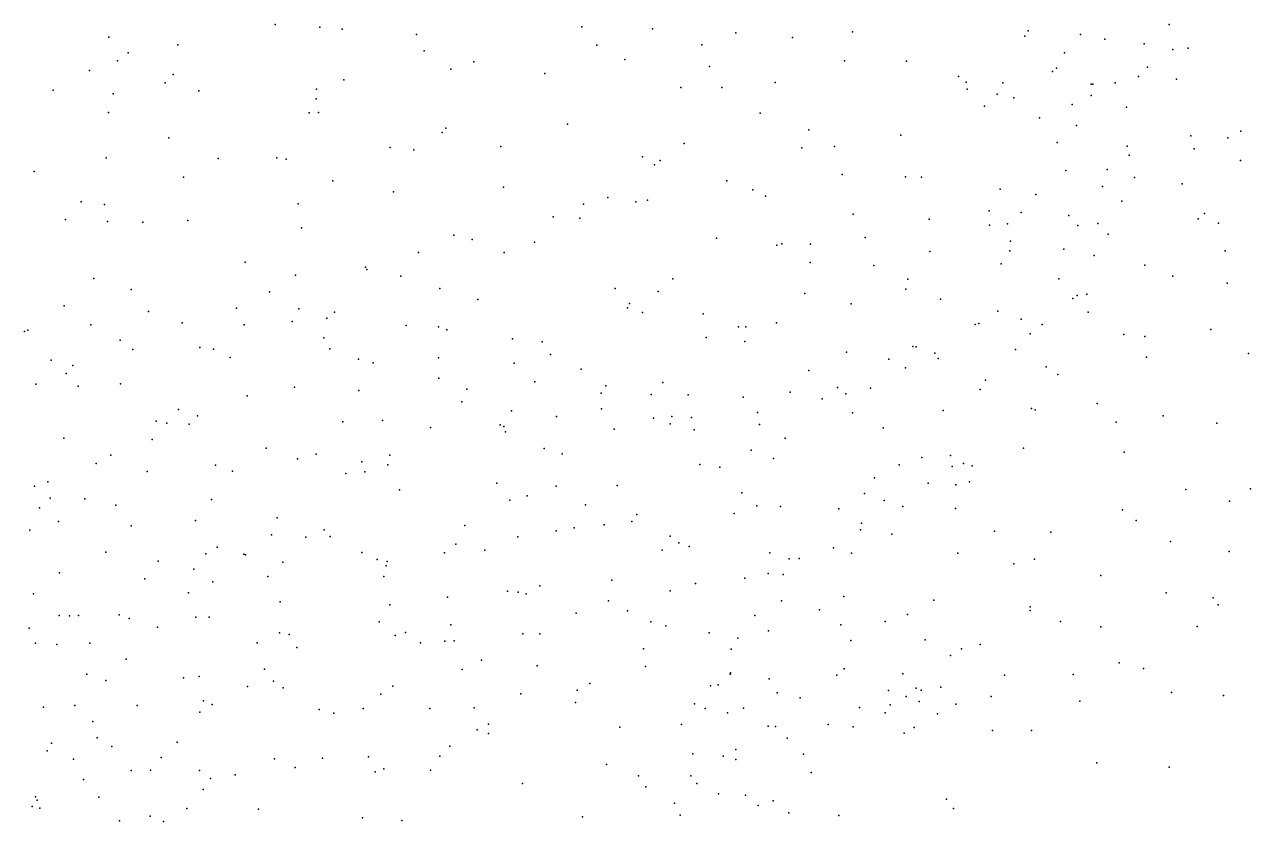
# Model space of a CAD drawing. Header units: metres. Extents: x -25 to 25, y -27.7 to 27.8.
# Drawn here: x 12.198 to 14.846, y 12.169 to 13.89 of the extents above; entities that cross this region are included whole.
import ezdxf

# ---------------------------------------------------------------- set-up
doc = ezdxf.new("R2010")
doc.units = ezdxf.units.M

msp = doc.modelspace()

# ---------------------------------------------------------------- linework, layer by layer
for p in [(12.7399, 13.8902, 3.5686), (12.8362, 13.8848, 3.8955), (12.8843, 13.8798, 3.3745), (13.4022, 13.8849, 8.5127), (13.5547, 13.8806, -9.8125), (14.366, 13.8767, -6.7641), (14.6708, 13.8899, -4.9723), (12.3807, 13.8627, -2.8221), (13.0452, 13.8685, 3.7842), (13.7348, 13.8725, -6.7704), (13.8571, 13.8624, -4.8525), (13.9869, 13.8746, -6.7409), (14.3592, 13.865, 5.6374), (14.4792, 13.8687, 5.4522), (14.5317, 13.8587, 6.9833), (12.4224, 13.8292, 8.114), (12.5294, 13.8463, -6.6286), (13.0617, 13.8336, -6.7776), (13.4343, 13.8459, -6.8068), (13.6612, 13.8466, 8.4896), (14.4448, 13.8288, -4.9095), (14.6166, 13.8487, 5.2268), (14.6787, 13.836, 4.8868), (14.7117, 13.8393, -8.0258), (12.3993, 13.8115, 3.825), (13.1688, 13.8095, 3.1401), (13.495, 13.8144, 3.0692), (13.6778, 13.7993, 3.0949), (13.9695, 13.8121, 8.3327), (14.1036, 13.8109, 3.3135), (14.4277, 13.7961, -8.7429), (14.6238, 13.7979, -5.2278), (12.3384, 13.7911, -4.6639), (12.5195, 13.7822, -4.5549), (12.8884, 13.7707, -4.442), (13.1195, 13.7934, -4.4644), (13.3219, 13.7846, -10.0489), (14.2158, 13.7782, -4.9241), (14.419, 13.7886, 6.6201), (14.6047, 13.7778, -8.2552), (14.6869, 13.7722, -5.5832), (12.26, 13.7483, 3.79), (12.5025, 13.7641, 3.8757), (12.5749, 13.7469, -10.0815), (12.8294, 13.7507, -10.1418), (13.6163, 13.7542, 3.9028), (13.7049, 13.7545, -9.7264), (13.8195, 13.7646, 8.4333), (14.232, 13.766, 3.4477), (14.2346, 13.7507, 8.0746), (14.3112, 13.7642, 6.3885), (14.5021, 13.7615, 4.8477), (14.5058, 13.7616, 5.5782), (14.5538, 13.7642, 7.4107), (12.39, 13.7405, -9.9478), (12.8281, 13.73, 8.3491), (14.299, 13.7396, -8.9889), (14.3349, 13.732, 3.626), (14.4614, 13.7177, 4.2307), (14.5025, 13.7367, 7.5721), (12.3795, 13.7004, -6.6483), (12.8133, 13.6997, 3.7912), (12.8335, 13.6998, 3.4724), (13.7871, 13.6988, 4.191), (14.2718, 13.714, 4.7954), (14.5784, 13.7118, 4.3761), (13.1083, 13.6664, 8.4896), (13.3715, 13.6747, 3.1166), (14.3909, 13.6888, 3.8216), (14.4706, 13.6724, 6.7789), (12.51, 13.6457, 3.7637), (13.1005, 13.6568, -10.1381), (13.8923, 13.663, 4.4424), (14.0914, 13.6514, -9.2598), (14.7174, 13.6497, 5.3616), (14.7977, 13.6454, -6.7106), (14.8259, 13.6598, 4.7336), (12.9884, 13.6244, 3.3255), (13.0396, 13.6197, -6.7687), (13.2272, 13.6267, -4.6105), (13.6235, 13.6331, 8.5363), (13.8777, 13.6236, -4.9284), (13.9476, 13.6265, 8.3656), (14.4286, 13.6352, 4.0185), (14.58, 13.6271, -8.4686), (14.7247, 13.6218, 4.4566), (12.3746, 13.6024, 7.9329), (12.6165, 13.601, 3.794), (12.7434, 13.6022, 3.6235), (12.7633, 13.5991, -4.6132), (13.5334, 13.6043, 3.1318), (13.559, 13.5869, -9.921), (13.5714, 13.5965, -6.758), (14.5841, 13.6083, 7.3276), (14.8245, 13.5964, 5.218), (12.2194, 13.573, 3.672), (12.5416, 13.5604, 8.0475), (13.9644, 13.5659, 3.3022), (14.1011, 13.5609, 3.3948), (14.1358, 13.5608, 8.1925), (14.4479, 13.5745, -5.3744), (14.5372, 13.5769, 4.1946), (14.5959, 13.5599, 4.902), (12.8641, 13.5527, 8.3378), (13.2329, 13.5387, 3.2219), (13.7152, 13.5522, 3.1996), (13.7713, 13.533, -9.7242), (14.3054, 13.5344, 6.1372), (14.5269, 13.5406, 5.731), (14.6985, 13.5457, 5.4803), (12.3206, 13.5073, -6.7489), (12.9951, 13.5288, 8.4262), (13.4582, 13.5168, -4.8105), (13.519, 13.5075, 8.5472), (13.5442, 13.5109, 3.8432), (13.7988, 13.5192, 4.0633), (14.3826, 13.5227, 5.9735), (14.5683, 13.5085, 7.2007), (12.3709, 13.5015, 3.7488), (12.7892, 13.5026, -6.7601), (13.4055, 13.5024, -10.0499), (13.9881, 13.4805, 8.304), (14.2818, 13.4878, 3.718), (14.3512, 13.484, 7.8604), (14.7471, 13.4822, 4.3775), (12.2871, 13.4693, 7.7951), (12.3779, 13.4644, 3.6809), (12.4539, 13.463, 7.9159), (12.5508, 13.467, 3.7413), (13.3402, 13.4745, 3.7913), (13.398, 13.4721, 3.2193), (14.1524, 13.47, 4.6851), (14.2827, 13.457, 6.2895), (14.3219, 13.4596, -9.0939), (14.4538, 13.4779, -6.582), (14.4734, 13.4561, 6.8328), (14.5165, 13.4601, -5.7053), (14.7336, 13.4703, -6.4325), (14.7774, 13.4614, 4.9619), (12.7967, 13.4508, 3.6722), (13.1259, 13.4349, 8.4845), (13.1654, 13.4255, -10.1214), (13.693, 13.4286, 8.5017), (14.0142, 13.4301, 3.4221), (14.5393, 13.4373, 7.3781), (13.3002, 13.4199, 8.5395), (13.8235, 13.4136, 3.3167), (13.8345, 13.4164, -6.6809), (13.8962, 13.4156, -4.9821), (14.1541, 13.3998, 3.5994), (14.3268, 13.4012, -5.2346), (14.3278, 13.422, 6.5362), (14.4431, 13.4051, 7.6633), (14.7916, 13.4012, 5.4102), (12.6753, 13.3769, 3.8374), (13.0496, 13.3977, 3.4312), (13.2344, 13.3977, 3.3026), (13.8951, 13.3759, 4.2439), (14.308, 13.373, 3.895), (14.5086, 13.3912, 4.1098), (12.7838, 13.3491, -10.0944), (12.9352, 13.366, 3.5771), (12.9378, 13.3609, 8.3421), (13.011, 13.3464, -6.7758), (14.033, 13.3695, -9.3905), (14.6185, 13.37, -6.0546), (14.6787, 13.3466, -8.3963), (12.3479, 13.3413, -15.2214), (13.0954, 13.3196, -4.8173), (13.474, 13.3196, 3.327), (13.5987, 13.3406, -9.89), (14.1062, 13.3399, -6.579), (14.4327, 13.3411, -8.9518), (14.7958, 13.3315, 4.3545), (12.4286, 13.3181, -15.4143), (12.7278, 13.3131, 8.1291), (13.1776, 13.296, 3.9121), (13.5671, 13.3135, -6.7745), (13.884, 13.3095, -9.5723), (14.102, 13.3188, 8.1261), (14.1772, 13.2967, 3.8091), (14.4627, 13.2984, 7.5191), (14.4718, 13.3051, 4.8991), (14.4932, 13.3079, 7.0476), (12.2839, 13.2823, -6.8651), (12.4661, 13.2705, -14.9495), (12.6562, 13.2778, -15.1421), (12.7911, 13.2759, -15.3034), (12.8682, 13.2689, 3.912), (13.5011, 13.278, 3.9478), (13.5052, 13.2879, 8.511), (13.5331, 13.2683, -4.9654), (13.9842, 13.2865, 3.5728), (14.3007, 13.2709, 6.1662), (14.4956, 13.2685, 7.3145), (12.3413, 13.2412, -14.7355), (12.5387, 13.2458, -6.8665), (12.6729, 13.2414, 3.7826), (12.7762, 13.249, -15.7142), (12.8516, 13.256, -4.8674), (13.0227, 13.2402, -15.7367), (13.6642, 13.2649, 3.3945), (13.8228, 13.2457, 8.3664), (14.2518, 13.2419, 7.8533), (14.2598, 13.244, 6.491), (14.3508, 13.2536, 6.7083), (14.3961, 13.2424, 3.9983), (12.1984, 13.2273, -15.7154), (12.2056, 13.2302, 3.5733), (12.8448, 13.2137, -15.0593), (13.0929, 13.2371, -15.3382), (13.1104, 13.2304, 3.5777), (13.6707, 13.2144, 8.4489), (13.7409, 13.237, 4.0371), (13.7562, 13.2369, -9.7226), (14.3705, 13.2222, -5.8657), (14.573, 13.2208, 4.1336), (14.6183, 13.2161, -8.553), (14.7609, 13.2311, 5.4479), (12.4053, 13.208, 3.9123), (12.4321, 13.1881, 7.7955), (12.5773, 13.1927, -14.7457), (12.6065, 13.1891, -9.9469), (12.8581, 13.1899, 3.8653), (13.2527, 13.211, -4.9648), (13.3162, 13.2044, -15.6876), (13.7542, 13.2056, 3.5079), (14.1174, 13.1943, -9.2843), (14.1245, 13.1938, 4.6373), (14.3389, 13.1879, 7.6674), (12.2559, 13.1653, -6.153), (12.6426, 13.1706, -15.9177), (12.9196, 13.1673, -15.992), (13.0927, 13.1705, -10.0545), (13.3346, 13.1776, -15.2897), (13.9737, 13.1823, 4.4269), (14.0654, 13.1673, -5.3181), (14.1645, 13.1803, -6.16), (14.1717, 13.1687, -5.6118), (14.6217, 13.1716, 5.6402), (14.8421, 13.1794, 5.3139), (12.2886, 13.1366, -15.8923), (12.3029, 13.1535, 7.6443), (12.9514, 13.1594, 8.2972), (13.2563, 13.159, 8.4546), (13.4008, 13.1454, 3.5277), (13.8927, 13.1426, 8.2516), (14.101, 13.1488, 7.9982), (14.4048, 13.1509, 6.9333), (14.43, 13.1345, 7.0884), (12.2228, 13.1134, -14.376), (12.3144, 13.1089, -10.1539), (12.4055, 13.1139, 3.6946), (13.0936, 13.126, 3.7518), (13.3007, 13.1183, -9.9845), (13.4543, 13.1095, 8.4453), (13.5772, 13.117, 3.5738), (14.2739, 13.1217, 3.9806), (12.6795, 13.0878, 8.0739), (12.7815, 13.1067, 3.9789), (12.9206, 13.0998, -5.0403), (13.1536, 13.1026, -16.0797), (13.4438, 13.0936, -15.9518), (13.5516, 13.0909, -15.2999), (13.6318, 13.0902, -15.5167), (13.7509, 13.0853, -6.7438), (13.8523, 13.096, -5.336), (13.9215, 13.0814, -5.6404), (13.9547, 13.1063, -6.2592), (13.9724, 13.0924, 8.1068), (14.0259, 13.1044, -5.8298), (14.2622, 13.1019, 6.7233), (12.5313, 13.0584, 3.8132), (13.1432, 13.0749, 8.3596), (13.25, 13.0557, 3.7626), (13.445, 13.0598, -6.9152), (14.1825, 13.0562, 7.7305), (14.3733, 13.0606, 7.2243), (14.3816, 13.0579, -8.9917), (14.5152, 13.0717, -8.7512), (12.4828, 13.0334, -14.2831), (12.5059, 13.0292, 7.9159), (12.572, 13.0452, -4.9915), (12.8859, 13.0318, 8.2294), (12.9714, 13.0349, -16.2003), (13.3475, 13.0434, -15.0202), (13.5566, 13.0399, -5.9231), (13.5969, 13.0434, -5.3299), (13.6393, 13.041, -5.695), (13.7814, 13.0522, -6.1091), (13.9867, 13.0517, 3.9122), (14.5565, 13.0311, 5.6428), (14.6579, 13.0446, -8.4249), (14.774, 13.0289, 5.3441), (12.5541, 13.0266, -16.1105), (13.0754, 13.0194, 4.0381), (13.2259, 13.0254, -5.3107), (13.2337, 13.0215, -5.7246), (13.2371, 13.0101, -6.0118), (13.4717, 13.016, -9.8471), (13.5926, 13.0276, 3.7593), (13.6448, 13.0146, -9.7165), (13.7858, 13.026, 8.2277), (14.0533, 13.0186, 7.8869), (12.2834, 12.9968, -5.9836), (12.4744, 12.9936, -7.044), (13.841, 12.9965, -9.476), (12.3846, 12.9598, -14.004), (12.7207, 12.9751, 4.0555), (12.788, 12.9519, -16.2612), (12.8287, 12.9624, -9.8582), (12.9878, 12.9598, -5.5997), (13.3207, 12.974, 3.9817), (13.3599, 12.9631, -6.1911), (13.7679, 12.971, -6.5261), (13.8161, 12.9529, -15.3901), (14.1369, 12.9548, 6.6842), (14.1985, 12.959, 7.5682), (14.3561, 12.9747, 4.7874), (14.5739, 12.9662, 4.8828), (12.3532, 12.9419, -16.1441), (12.4635, 12.9248, -10.0581), (12.6112, 12.9385, 8.0341), (12.6479, 12.925, 4.043), (12.9269, 12.9455, -5.8401), (12.9334, 12.9236, 4.2433), (12.9829, 12.9389, 4.0584), (13.6569, 12.9398, -6.9132), (13.6999, 12.934, -15.9665), (14.0873, 12.9392, 6.4775), (14.2023, 12.9356, 6.8799), (14.2267, 12.942, 4.0334), (14.2454, 12.9372, 7.0323), (12.2491, 12.9022, -5.0483), (12.8924, 12.9203, -14.5286), (13.2186, 12.8991, -7.011), (14.0345, 12.9111, 4.0358), (14.15, 12.8996, 6.2285), (14.2103, 12.8958, 7.1935), (14.2394, 12.902, -9.0799), (12.2203, 12.8928, 7.5308), (13.0082, 12.8853, -6.9794), (13.2838, 12.8722, -9.816), (13.3469, 12.8927, 8.3117), (13.4788, 12.8942, -7.0695), (13.7477, 12.8783, 8.0852), (14.0128, 12.8774, -9.2466), (14.7066, 12.8859, 4.2622), (14.8464, 12.8873, 4.9396), (12.2306, 12.8461, -13.7281), (12.2539, 12.8672, -6.2522), (12.3289, 12.8659, 7.7061), (12.3957, 12.8518, 4.1376), (12.6026, 12.8638, -9.7527), (13.2466, 12.8624, 4.2372), (13.4102, 12.8524, -16.3079), (13.7805, 12.8502, 4.098), (13.831, 12.8488, 7.9427), (13.9571, 12.8443, -15.6164), (14.0552, 12.8619, 4.4056), (14.0954, 12.849, 7.5104), (14.2096, 12.8444, 6.0503), (14.8014, 12.8606, 4.3892), (12.2716, 12.8166, -10.4283), (12.5676, 12.8187, -16.322), (12.744, 12.8247, 8.1315), (13.5207, 12.832, -14.8656), (13.7311, 12.8337, 4.1233), (14.5699, 12.8415, 4.1865), (14.5994, 12.8186, -8.3782), (12.2098, 12.7976, -5.8086), (12.4291, 12.8076, 3.9251), (12.8459, 12.7984, -14.2373), (13.1497, 12.8077, -16.4212), (13.3469, 12.7962, 4.1342), (13.3855, 12.8027, 4.2734), (13.4503, 12.8096, -9.6719), (13.5103, 12.8163, -6.5023), (14.0038, 12.7987, 6.8558), (14.0061, 12.8131, 6.4029), (14.2936, 12.7957, 5.8252), (14.4153, 12.7939, 5.6303), (12.7321, 12.7875, -5.5923), (12.806, 12.7829, -7.1139), (12.8583, 12.7845, 4.5424), (13.1299, 12.7676, -14.605), (13.2636, 12.7838, 4.3741), (13.5929, 12.7848, 8.1068), (13.6117, 12.7703, 4.2285), (14.0719, 12.7895, 7.3163), (14.6737, 12.7732, 5.2752), (12.3743, 12.7505, 7.8049), (12.59, 12.7466, 4.2721), (12.6146, 12.7611, -13.8772), (12.6721, 12.746, 4.4729), (12.6757, 12.7444, -5.3018), (12.9269, 12.7493, -16.4645), (13.1058, 12.7487, 4.5909), (13.1928, 12.7545, -7.1787), (13.5757, 12.7549, -7.2729), (13.6341, 12.7625, -16.2108), (13.8085, 12.7489, -15.029), (13.9461, 12.76, 7.5012), (13.9849, 12.7483, 7.1596), (14.2146, 12.7484, 4.1243), (14.8004, 12.752, 5.071), (12.4872, 12.7308, 4.1002), (12.5644, 12.7134, -5.8776), (12.7563, 12.729, 4.8561), (12.9604, 12.7344, -6.3428), (12.9798, 12.7212, 8.2271), (12.9818, 12.7305, -14.3875), (13.85, 12.736, 7.6269), (13.8713, 12.7364, 6.6362), (14.3351, 12.7252, 4.6278), (14.3797, 12.7356, -8.7079), (12.274, 12.7057, -7.3775), (12.4582, 12.6929, 7.9377), (12.6048, 12.6863, -6.0853), (12.7237, 12.6981, -16.4427), (12.9747, 12.6977, 4.8608), (13.4668, 12.6896, 8.1186), (13.7539, 12.694, -7.0862), (13.8044, 12.7045, -16.0916), (13.8371, 12.7024, -9.1918), (14.5235, 12.7002, 4.7514), (12.218, 12.6607, 3.9328), (12.5526, 12.6627, 4.7535), (13.2414, 12.6661, -6.507), (13.2649, 12.6641, 4.6214), (13.282, 12.6601, 8.1872), (13.3113, 12.6775, -7.409), (13.5926, 12.6671, 4.3686), (13.6478, 12.683, 7.9525), (14.6643, 12.6626, 5.1528), (12.7509, 12.6431, 8.1427), (12.9873, 12.6368, -9.4425), (13.1122, 12.6533, 4.8045), (13.4596, 12.6455, 4.4767), (13.8334, 12.6451, 6.9684), (13.9682, 12.6546, -15.9533), (14.1624, 12.6467, 5.8555), (14.3707, 12.6322, 5.458), (14.7661, 12.6516, -8.1628), (14.7768, 12.6367, 4.6448), (12.2732, 12.6135, 7.6465), (12.2959, 12.6129, 4.106), (12.3149, 12.6136, 4.9334), (12.4028, 12.6153, 4.294), (12.4244, 12.6068, 4.5206), (12.5683, 12.61, -9.703), (12.597, 12.6099, 4.9879), (13.3897, 12.6186, -7.6247), (13.501, 12.6239, -16.3883), (13.7757, 12.6139, 6.7841), (13.9158, 12.6258, 6.33), (14.1058, 12.616, -15.4053), (14.3704, 12.6247, -8.4896), (12.2083, 12.586, 4.7818), (12.4854, 12.5887, 4.1941), (12.9641, 12.5996, -14.1731), (13.1195, 12.5936, 4.9522), (13.551, 12.5996, 4.1368), (13.5839, 12.5911, -9.1667), (13.8052, 12.5805, 7.1122), (13.9618, 12.5931, -8.984), (14.0574, 12.6005, 6.0239), (14.436, 12.6003, 4.2846), (14.5232, 12.5894, 5.2134), (14.7314, 12.59, 4.9292), (12.2218, 12.5537, 4.3851), (12.3395, 12.5539, -5.1044), (12.7007, 12.5546, -13.7796), (12.749, 12.5761, -6.3612), (12.77, 12.5727, -7.4136), (12.999, 12.5704, 4.1658), (13.0211, 12.5767, -6.4919), (13.0538, 12.5545, -9.2019), (13.1063, 12.5579, -14.3882), (13.1264, 12.5585, 8.1894), (13.275, 12.5739, -16.5128), (13.3118, 12.574, -9.272), (13.6772, 12.5758, -6.9222), (13.7388, 12.5647, 7.6893), (13.9834, 12.5596, 4.3167), (14.1434, 12.5607, 5.7179), (12.2685, 12.5506, -16.3753), (12.7865, 12.5444, -9.1187), (13.5355, 12.5415, -7.7989), (13.7246, 12.5409, -16.2551), (14.1982, 12.5272, 5.506), (14.2219, 12.5416, 4.3073), (14.2626, 12.5507, 4.2925), (12.4181, 12.5193, 7.8714), (13.1851, 12.5169, -7.63), (13.3054, 12.505, 4.9617), (13.5396, 12.5036, 4.7471), (14.5628, 12.5116, 5.0302), (14.6154, 12.499, 4.6198), (12.3327, 12.4868, 5.1211), (12.374, 12.4729, -6.009), (12.5419, 12.4786, -9.2166), (12.5757, 12.4817, -16.4723), (12.7167, 12.4974, 5.0551), (13.1438, 12.4969, -8.887), (13.7227, 12.487, -8.8869), (13.723, 12.4898, 6.9263), (13.8067, 12.4764, 4.5391), (13.9532, 12.4847, -7.835), (13.9685, 12.4981, -15.0389), (14.0958, 12.4879, -8.6902), (14.3154, 12.4847, 5.2262), (14.4631, 12.4864, 4.5004), (12.6803, 12.4599, -7.5762), (12.7364, 12.4717, 4.1842), (12.7573, 12.4576, -8.8745), (12.9939, 12.4606, 5.0506), (13.3919, 12.4523, -8.623), (13.4194, 12.4666, 8.0555), (13.6802, 12.4613, -14.7823), (13.6968, 12.4641, 4.6738), (13.8242, 12.4468, -8.0233), (14.0645, 12.4514, 5.6079), (14.1244, 12.4565, -8.4182), (14.1352, 12.4521, -15.2642), (14.1778, 12.4587, -8.1146), (14.676, 12.447, 4.6184), (12.3071, 12.4192, -7.8771), (12.4414, 12.4193, -6.201), (12.5849, 12.4294, -9.5943), (12.6034, 12.4215, 8.0321), (12.9682, 12.4435, 8.1638), (13.2703, 12.4447, -7.8783), (13.3886, 12.4257, -8.2503), (13.6452, 12.423, 4.8656), (13.8737, 12.4359, -16.1454), (14.0678, 12.4204, 5.3928), (14.103, 12.4386, 4.1306), (14.131, 12.4276, -7.5739), (14.2103, 12.4218, -15.5084), (14.2863, 12.4384, 4.4478), (14.478, 12.4286, 4.5615), (14.7883, 12.4405, -8.0108), (12.2394, 12.4158, -10.5794), (12.5768, 12.4044, -9.8629), (12.8351, 12.4103, -6.4992), (12.8667, 12.4025, -13.9072), (12.93, 12.4124, -7.6647), (13.0738, 12.4127, -14.2241), (13.1693, 12.414, 8.1434), (13.6682, 12.413, -8.4112), (13.7168, 12.4033, 6.7247), (13.7514, 12.4136, 7.4207), (14.0019, 12.4148, -7.352), (14.0576, 12.4035, 4.5231), (14.1703, 12.4013, 5.0871), (12.3458, 12.3844, 7.7226), (13.1762, 12.3669, -8.1649), (13.2005, 12.3787, -14.4617), (13.4846, 12.3723, 4.1434), (13.6177, 12.3778, 5.0657), (13.8045, 12.3742, 5.0586), (13.8207, 12.3738, 6.2949), (13.9342, 12.378, 5.4636), (13.9879, 12.373, 5.0024), (14.1202, 12.3714, -15.8494), (12.3552, 12.349, -5.5357), (12.5278, 12.3401, -10.1506), (13.2005, 12.3588, -16.5505), (13.8456, 12.3488, 5.2848), (14.0982, 12.3596, 4.8381), (14.2894, 12.365, 4.6632), (14.3736, 12.3648, 4.254), (12.2472, 12.3209, 7.5872), (12.2566, 12.3377, -13.2691), (12.3871, 12.3308, -5.2853), (13.1173, 12.331, 5.1022), (13.6416, 12.3147, 5.2584), (13.735, 12.3241, 7.2761), (13.8806, 12.3143, 5.8113), (12.3039, 12.3034, -8.0967), (12.4935, 12.3066, 5.1058), (12.7383, 12.304, -7.8143), (12.8421, 12.3053, 5.0686), (12.9414, 12.3083, -8.3644), (13.0955, 12.3094, -6.6214), (13.4553, 12.292, -16.4493), (13.7075, 12.3097, 6.8944), (13.7347, 12.3028, -7.0348), (14.5146, 12.2956, -7.7652), (12.4288, 12.279, 4.2707), (12.4702, 12.2792, -9.1011), (12.5762, 12.2788, -8.3779), (12.6004, 12.2612, -8.1022), (12.6531, 12.2695, 5.0846), (12.7833, 12.2855, 8.09), (12.9555, 12.2761, -8.1034), (12.9747, 12.2824, 4.2361), (13.075, 12.2798, 8.1094), (13.5248, 12.2675, -14.7052), (13.6373, 12.2674, -16.339), (13.8978, 12.2745, 4.0815), (14.6707, 12.286, 4.4089), (12.3261, 12.2594, -8.6707), (12.5841, 12.2378, 7.9383), (13.2742, 12.2507, 8.0356), (13.5407, 12.2432, 7.7994), (13.6502, 12.2505, 4.0985), (12.2224, 12.2215, -5.9559), (12.2255, 12.2148, 4.3149), (12.3587, 12.2212, 7.6918), (13.6026, 12.2083, 5.3646), (13.6977, 12.2282, 7.4684), (13.756, 12.2254, 6.6632), (13.8156, 12.2132, 6.1283), (14.1896, 12.2166, 4.1538), (12.215, 12.2011, -5.0405), (12.2316, 12.1972, 5.1307), (12.5487, 12.1969, -13.4574), (12.7035, 12.1955, -6.5093), (13.6144, 12.182, 7.6313), (13.783, 12.2033, -14.8514), (13.8496, 12.1875, -7.1748), (13.9572, 12.1818, -16.0579), (14.2048, 12.1967, -15.3328), (12.4039, 12.1702, -13.2968), (12.4698, 12.1804, -10.2789), (12.4989, 12.1686, 7.8266), (12.9287, 12.1767, 5.1153), (13.0132, 12.1704, -14.1218), (13.4036, 12.1783, 5.2626)]:
    msp.add_point(p)

doc.saveas('drawing.dxf')
